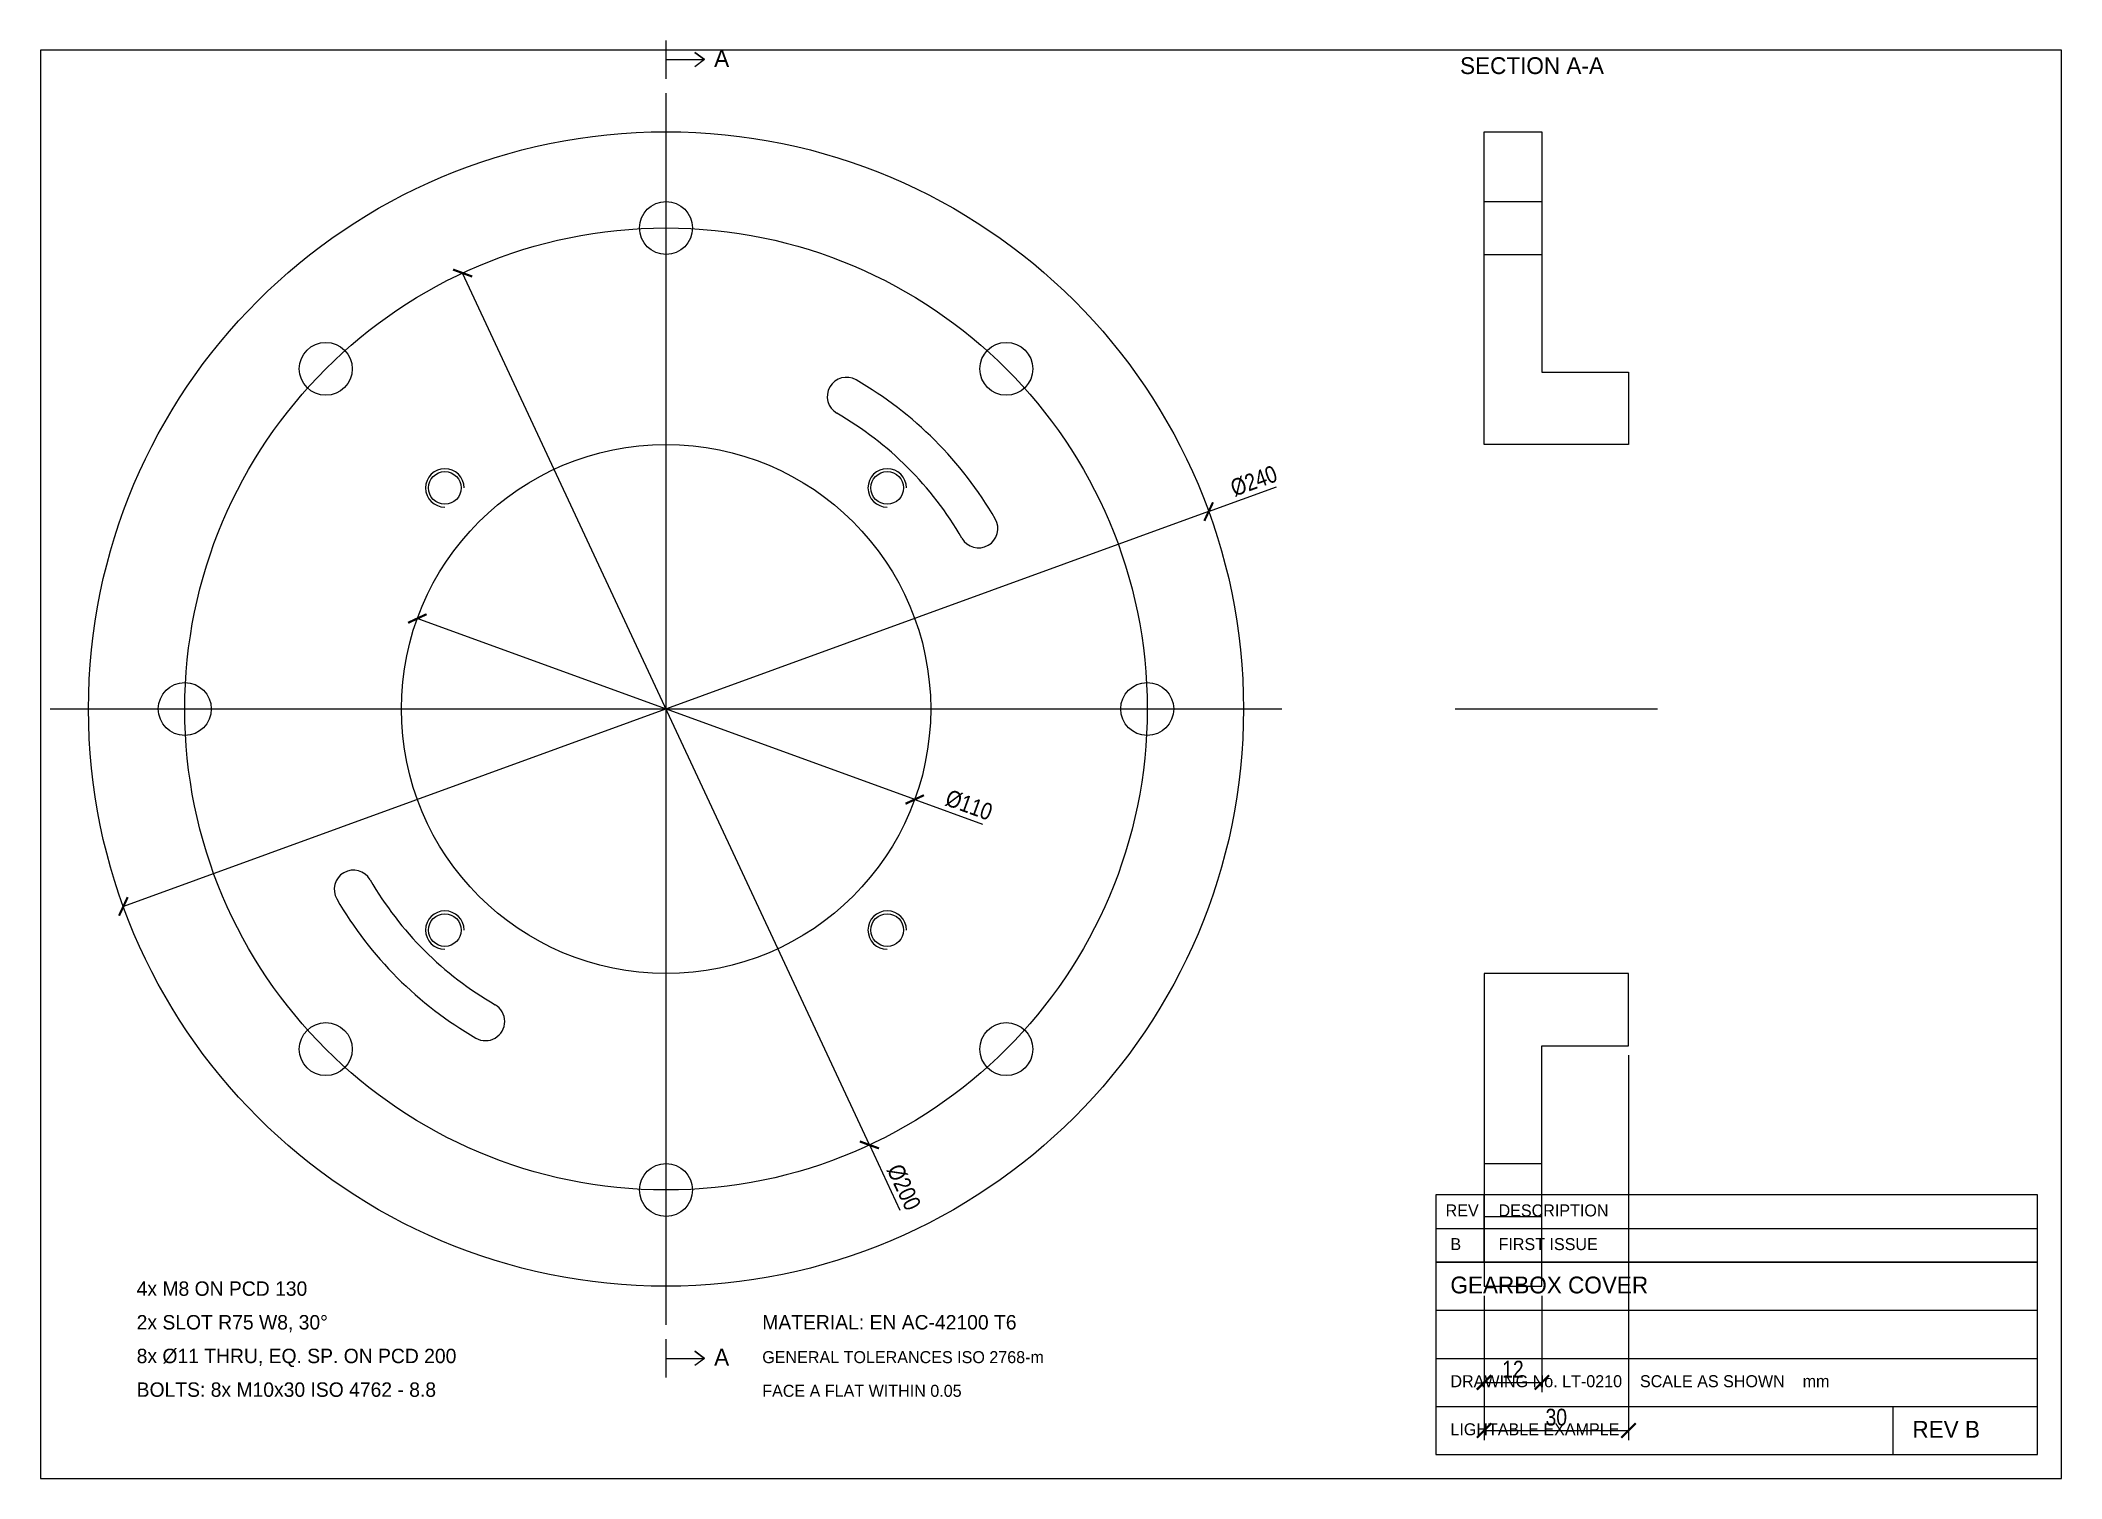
# Model space of a CAD drawing. Header units: millimetres. Extents: x 0 to 420, y 0 to 299.
import ezdxf

# ---------------------------------------------------------------- set-up
doc = ezdxf.new("R2010")
doc.units = ezdxf.units.MM
for name, color, linetype in [('BORDER', 8, 'Continuous'), ('CENTER', 6, 'Continuous'), ('DIMS', 3, 'Continuous'), ('HOLES', 4, 'Continuous'), ('NOTES', 2, 'Continuous'), ('OUTLINE', 7, 'Continuous'), ('SECTION', 5, 'Continuous'), ('TITLE', 8, 'Continuous')]:
    doc.layers.add(name, color=color, linetype=linetype)
doc.styles.add('OpenSansCondensed-Light', font='OpenSansCondensed-Light.ttf')
doc.dimstyles.new('EZDXF', dxfattribs={"dimtxt": 0.25, "dimasz": 0.175, "dimexe": 0.375, "dimexo": 0.125, "dimgap": 0.1, "dimtad": 1, "dimlfac": 100, "dimzin": 12, "dimdsep": 46, "dimtxsty": 'OpenSansCondensed-Light', "dimblk": 'ARCHTICK', "dimcen": 2.5, "dimazin": 3, "dimtfac": 0.5, "dimtmove": 2, "dimatfit": 3})

# ---------------------------------------------------------------- blocks, each defined once
blk = doc.blocks.new('_ARCHTICK')
at = {"color": 0, "linetype": 'BYBLOCK', "const_width": 0.15}
blk.add_lwpolyline([(-0.5, -0.5), (0.5, 0.5)], dxfattribs=at)

msp = doc.modelspace()

# ---------------------------------------------------------------- linework, layer by layer
at = {"layer": 'BORDER'}
msp.add_lwpolyline([(0, 0), (420, 0), (420, 297), (0, 297)], close=True, dxfattribs=at)
at = {"layer": 'CENTER'}
for p, q in [((130, 32), (130, 288)), ((2, 160), (258, 160)), ((294, 160), (336, 160))]:
    msp.add_line(p, q, dxfattribs=at)
msp.add_circle((130, 160), 100, dxfattribs=at)
at = {"layer": 'HOLES'}
for centre, radius in [((130, 260), 5.5), ((59.289, 230.711), 5.5), ((200.711, 230.711), 5.5), ((84.038, 205.962), 3.4), ((175.962, 205.962), 3.4), ((30, 160), 5.5), ((230, 160), 5.5), ((84.038, 114.038), 3.4), ((175.962, 114.038), 3.4), ((59.289, 89.289), 5.5), ((200.711, 89.289), 5.5), ((130, 60), 5.5)]:
    msp.add_circle(centre, radius, dxfattribs=at)
for centre in [(84.038, 205.962), (175.962, 205.962), (84.038, 114.038), (175.962, 114.038)]:
    msp.add_arc(centre, 4, 0, 270, dxfattribs=at)
at = {"layer": 'OUTLINE'}
for points in [[(300, 280), (312, 280), (312, 230), (330, 230), (330, 215), (300, 215)], [(300, 40), (312, 40), (312, 90), (330, 90), (330, 105), (300, 105)]]:
    msp.add_lwpolyline(points, close=True, dxfattribs=at)
for radius in [120, 55]:
    msp.add_circle((130, 160), radius, dxfattribs=at)
for centre, radius, start, end in [((167.5, 224.952), 4, 60, 240), ((130, 160), 79, 30, 60), ((130, 160), 71, 30, 60), ((194.952, 197.5), 4, 210, 390), ((65.048, 122.5), 4, 390, 570), ((130, 160), 71, 210, 240), ((130, 160), 79, 210, 240), ((92.5, 95.048), 4, 240, 420)]:
    msp.add_arc(centre, radius, start, end, dxfattribs=at)
at = {"layer": 'SECTION'}
for p, q in [((130, 291), (130, 299)), ((300, 265.5), (312, 265.5)), ((300, 254.5), (312, 254.5)), ((300, 65.5), (312, 65.5)), ((300, 54.5), (312, 54.5)), ((130, 21), (130, 29))]:
    msp.add_line(p, q, dxfattribs=at)
for points in [[(130, 295), (138, 295), (136, 296.5), (138, 295), (136, 293.5)], [(130, 25), (138, 25), (136, 26.5), (138, 25), (136, 23.5)]]:
    msp.add_lwpolyline(points, dxfattribs=at)
at = {"layer": 'TITLE'}
for p, q in [((300, 45), (300, 59)), ((290, 52), (415, 52)), ((290, 35), (415, 35)), ((290, 25), (415, 25)), ((290, 15), (415, 15)), ((385, 5), (385, 15))]:
    msp.add_line(p, q, dxfattribs=at)
for points in [[(290, 45), (415, 45), (415, 59), (290, 59)], [(290, 5), (415, 5), (415, 45), (290, 45)]]:
    msp.add_lwpolyline(points, close=True, dxfattribs=at)

# ---------------------------------------------------------------- texts
at = {"layer": 'NOTES'}
for s, height, p in [('SECTION A-A', 3.5, (295, 292)), ('4x M8 ON PCD 130', 3, (20, 38)), ('2x SLOT R75 W8, 30°', 3, (20, 31)), ('MATERIAL: EN AC-42100 T6', 3, (150, 31)), ('8x Ø11 THRU, EQ. SP. ON PCD 200', 3, (20, 24)), ('GENERAL TOLERANCES ISO 2768-m', 2.5, (150, 24)), ('BOLTS: 8x M10x30 ISO 4762 - 8.8', 3, (20, 17)), ('FACE A FLAT WITHIN 0.05', 2.5, (150, 17))]:
    msp.add_text(s, height=height, dxfattribs=at).set_placement(p)
at = {"layer": 'SECTION'}
for p in [(140, 293.5), (140, 23.5)]:
    msp.add_text('A', height=3.5, dxfattribs=at).set_placement(p)
at = {"layer": 'TITLE'}
for s, height, p in [('REV', 2.5, (292, 54.5)), ('DESCRIPTION', 2.5, (303, 54.5)), ('B', 2.5, (293, 47.5)), ('FIRST ISSUE', 2.5, (303, 47.5)), ('GEARBOX COVER', 3.5, (293, 38.5)), ('DRAWING No. LT-0210    SCALE AS SHOWN    mm', 2.5, (293, 19)), ('LIGHTABLE EXAMPLE', 2.5, (293, 9)), ('REV B', 3.5, (389, 8.5))]:
    msp.add_text(s, height=height, dxfattribs=at).set_placement(p)

# ---------------------------------------------------------------- dimensions: what is measured, and where the dimension line sits
at = {"layer": 'DIMS'}
for p1, p2 in [((87.738, 250.631), (172.262, 69.369)), ((17.237, 118.958), (242.763, 201.042)), ((78.317, 178.811), (181.683, 141.189))]:
    msp.add_diameter_dim_2p(p1=p1, p2=p2, dimstyle='EZDXF', override={"dimtxt": 3.5, "dimasz": 3, "dimexe": 2, "dimexo": 2, "dimgap": 1, "dimlfac": 1}, dxfattribs=at).render()
for base, p2 in [((300, 10), (330, 90)), ((300, 20), (312, 40))]:
    msp.add_linear_dim(base=base, p1=(300, 40), p2=p2, dimstyle='EZDXF', override={"dimtxt": 3.5, "dimasz": 3, "dimexe": 2, "dimexo": 2, "dimgap": 1, "dimlfac": 1}, dxfattribs=at).render()

doc.saveas('drawing.dxf')
